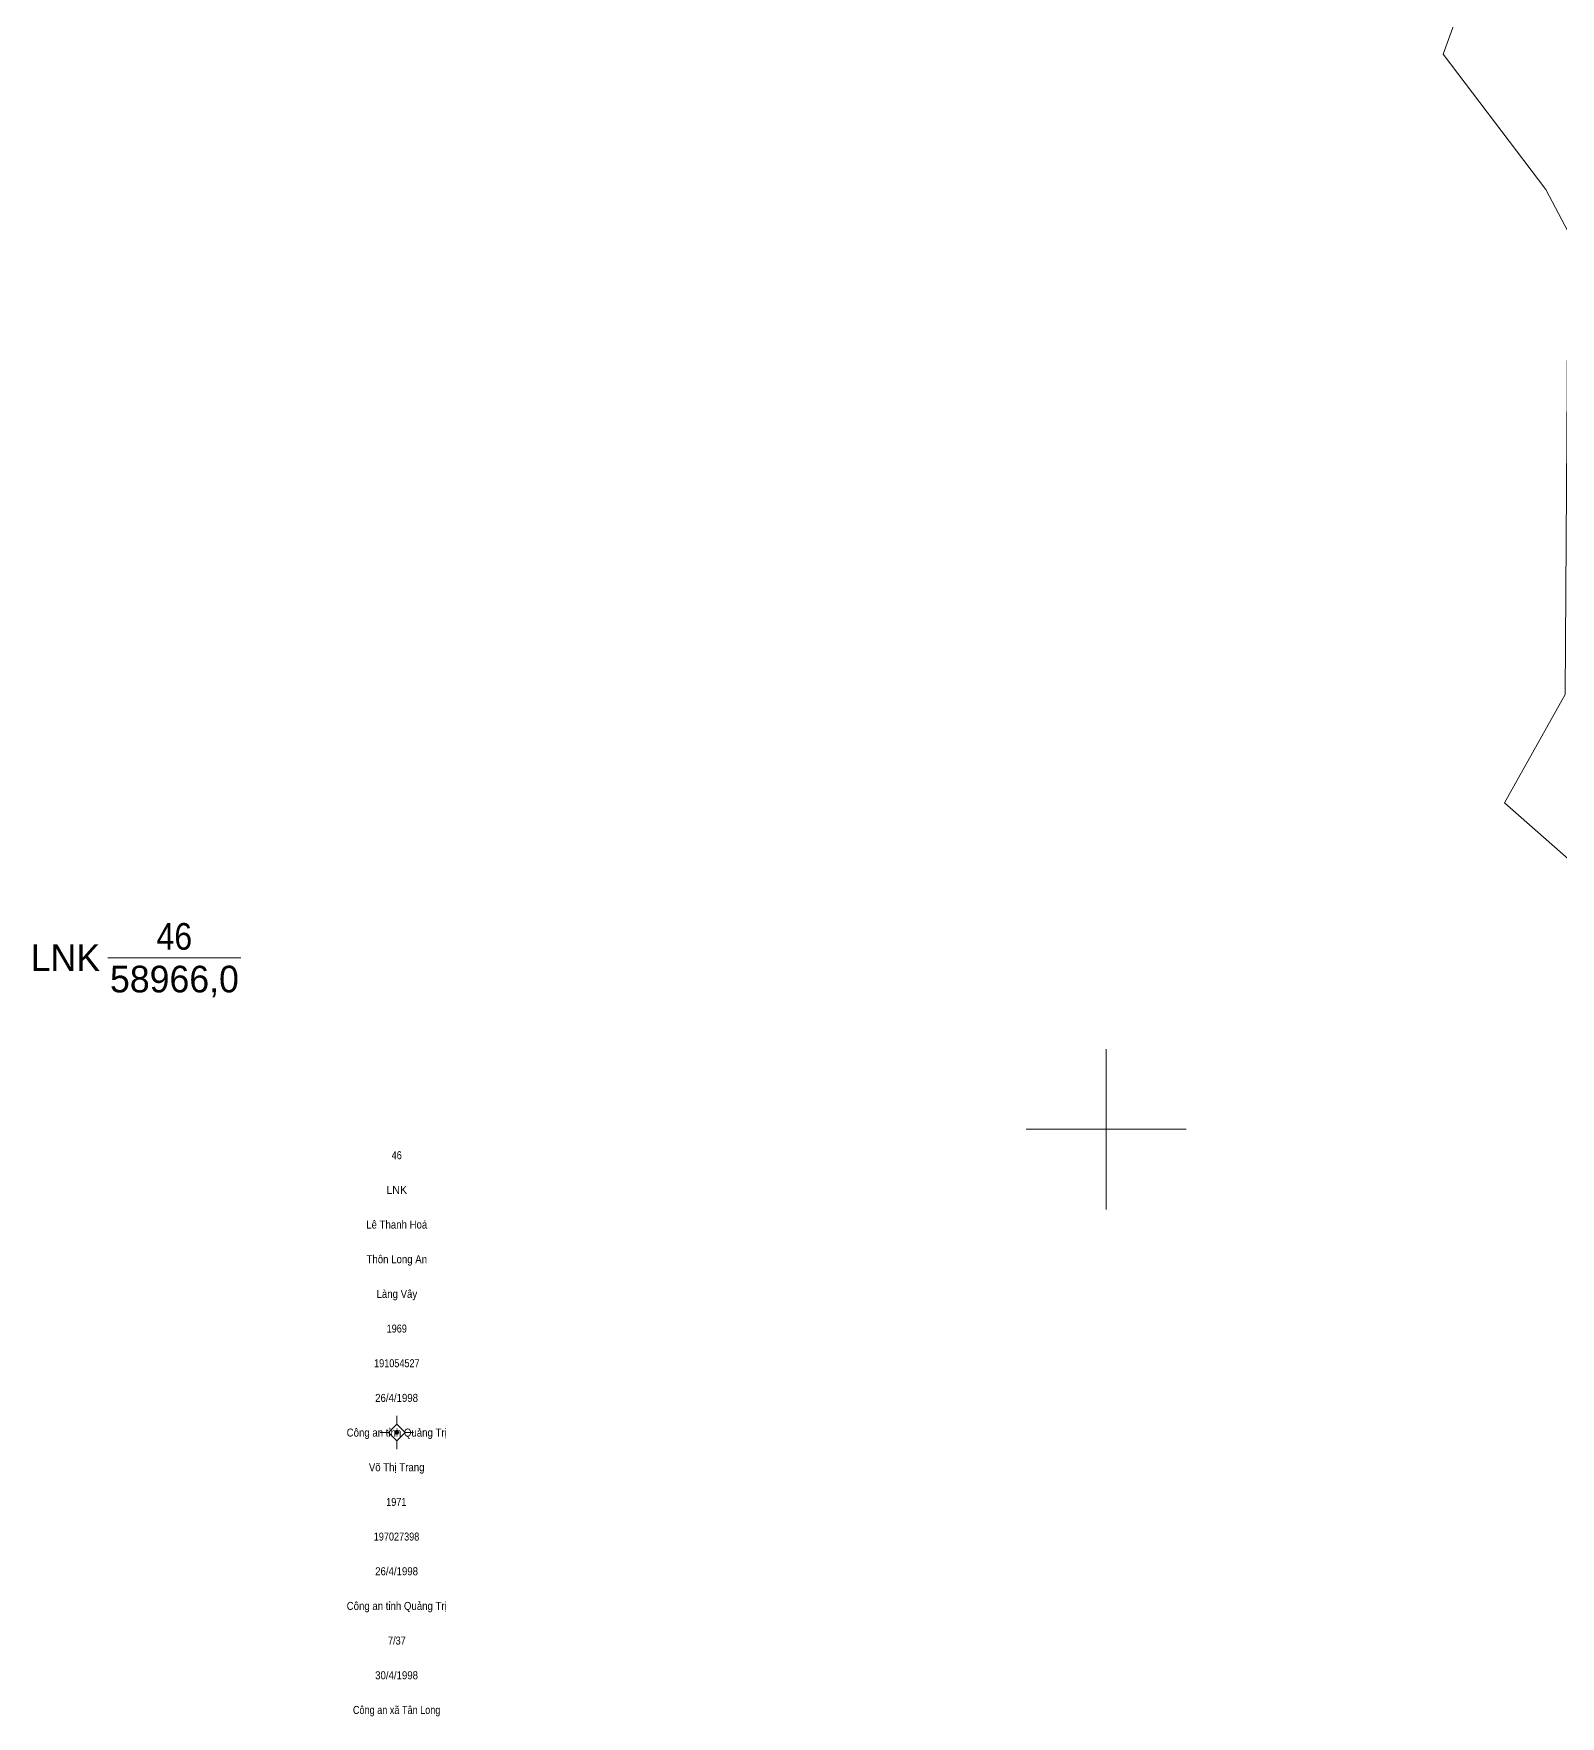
# Model space of a CAD drawing. Header units: metres. Extents: x 543779 to 545239, y 1834729 to 1836294.
# Drawn here: x 544519.6 to 544634, y 1835556 to 1835682.2 of the extents above; entities that cross this region are included whole.
import ezdxf
from ezdxf.enums import TextEntityAlignment as Align

# ---------------------------------------------------------------- set-up
doc = ezdxf.new("R2010")
doc.units = ezdxf.units.M
doc.header["$LTSCALE"] = 0.24
for name, color, linetype, lineweight in [('10', 7, 'Continuous', 13), ('11', 7, 'Continuous', 13), ('13', 7, 'Continuous', 13), ('63', 7, 'Continuous', 13)]:
    doc.layers.add(name, color=color, linetype=linetype, lineweight=lineweight)
for name, color, linetype in [('15', 7, 'Continuous'), ('2', 7, 'Continuous'), ('4', 7, 'Continuous')]:
    doc.layers.add(name, color=color, linetype=linetype)

msp = doc.modelspace()

# ---------------------------------------------------------------- hatches: boundary and pattern name
at = {"layer": '11'}
msp.add_hatch(color=256, dxfattribs=at).paths.add_polyline_path([(544546.9416, 1835577.2677, 1), (544546.6416, 1835577.2677, 1)])

# ---------------------------------------------------------------- linework, layer by layer
at = {"layer": '10'}
msp.add_lwpolyline([(544624.88, 1835719.26), (544634.52, 1835696.18), (544629.5, 1835692.36), (544625.25, 1835680.63), (544632.97, 1835670.49), (544634.63, 1835667.31), (544634.4, 1835632.62), (544629.87, 1835624.49), (544638.4, 1835616.96)], dxfattribs=at)
at = {"layer": '11'}
for p, q in [((544546.79, 1835578.52), (544546.79, 1835577.89)), ((544546.17, 1835577.27), (544545.54, 1835577.27)), ((544546.79, 1835576.64), (544546.79, 1835576.02)), ((544548.04, 1835577.27), (544547.42, 1835577.27))]:
    msp.add_line(p, q, dxfattribs=at)
msp.add_lwpolyline([(544546.79, 1835577.89), (544546.17, 1835577.27), (544546.79, 1835576.64), (544547.42, 1835577.27)], close=True, dxfattribs=at)
msp.add_circle((544546.7916, 1835577.2677), 0.15, dxfattribs=at)
at = {"layer": '13'}
msp.add_line((544525.13, 1835612.87), (544535.09, 1835612.87), dxfattribs=at)
at = {"layer": '63'}
for p, q in [((544600, 1835594), (544600, 1835606)), ((544594, 1835600), (544606, 1835600))]:
    msp.add_line(p, q, dxfattribs=at)

# ---------------------------------------------------------------- texts
at = {"layer": '13', "width": 0.9}
msp.add_text('46', height=2, dxfattribs=at).set_placement((544530.105, 1835613.47), align=Align.CENTER)
at = {"layer": '15'}
for s, width, p in [('46', 0.85, (544546.785, 1835597.76)), ('Lê Thanh Hoá', 0.9, (544546.785, 1835592.56)), ('Thôn Long An', 0.9, (544546.79, 1835589.96)), ('Làng Vây', 0.9, (544546.795, 1835587.36)), ('1969', 0.85, (544546.785, 1835584.76)), ('191054527', 0.85, (544546.795, 1835582.16)), ('26/4/1998', 0.9, (544546.775, 1835579.56)), ('Công an tỉnh Quảng Trị', 0.9, (544546.785, 1835576.96)), ('Võ Thị Trang', 0.9, (544546.78, 1835574.36)), ('1971', 0.85, (544546.755, 1835571.76)), ('197027398', 0.85, (544546.77, 1835569.16)), ('26/4/1998', 0.9, (544546.775, 1835566.56)), ('Công an tỉnh Quảng Trị', 0.9, (544546.785, 1835563.96)), ('7/37', 0.85, (544546.795, 1835561.36)), ('30/4/1998', 0.9, (544546.775, 1835558.76)), ('Công an xã Tân Long', 0.85, (544546.78, 1835556.16))]:
    msp.add_text(s, height=0.6, dxfattribs=dict(at, width=width)).set_placement(p, align=Align.CENTER)
msp.add_text('LNK', height=0.6, dxfattribs=at).set_placement((544546.785, 1835595.16), align=Align.CENTER)
at = {"layer": '2'}
msp.add_text('LNK', height=2, dxfattribs=at).set_placement((544524.54, 1835611.87), align=Align.RIGHT)
at = {"layer": '4'}
msp.add_text('58966,0', height=2, dxfattribs=at).set_placement((544530.115, 1835610.27), align=Align.CENTER)

doc.saveas('drawing.dxf')
